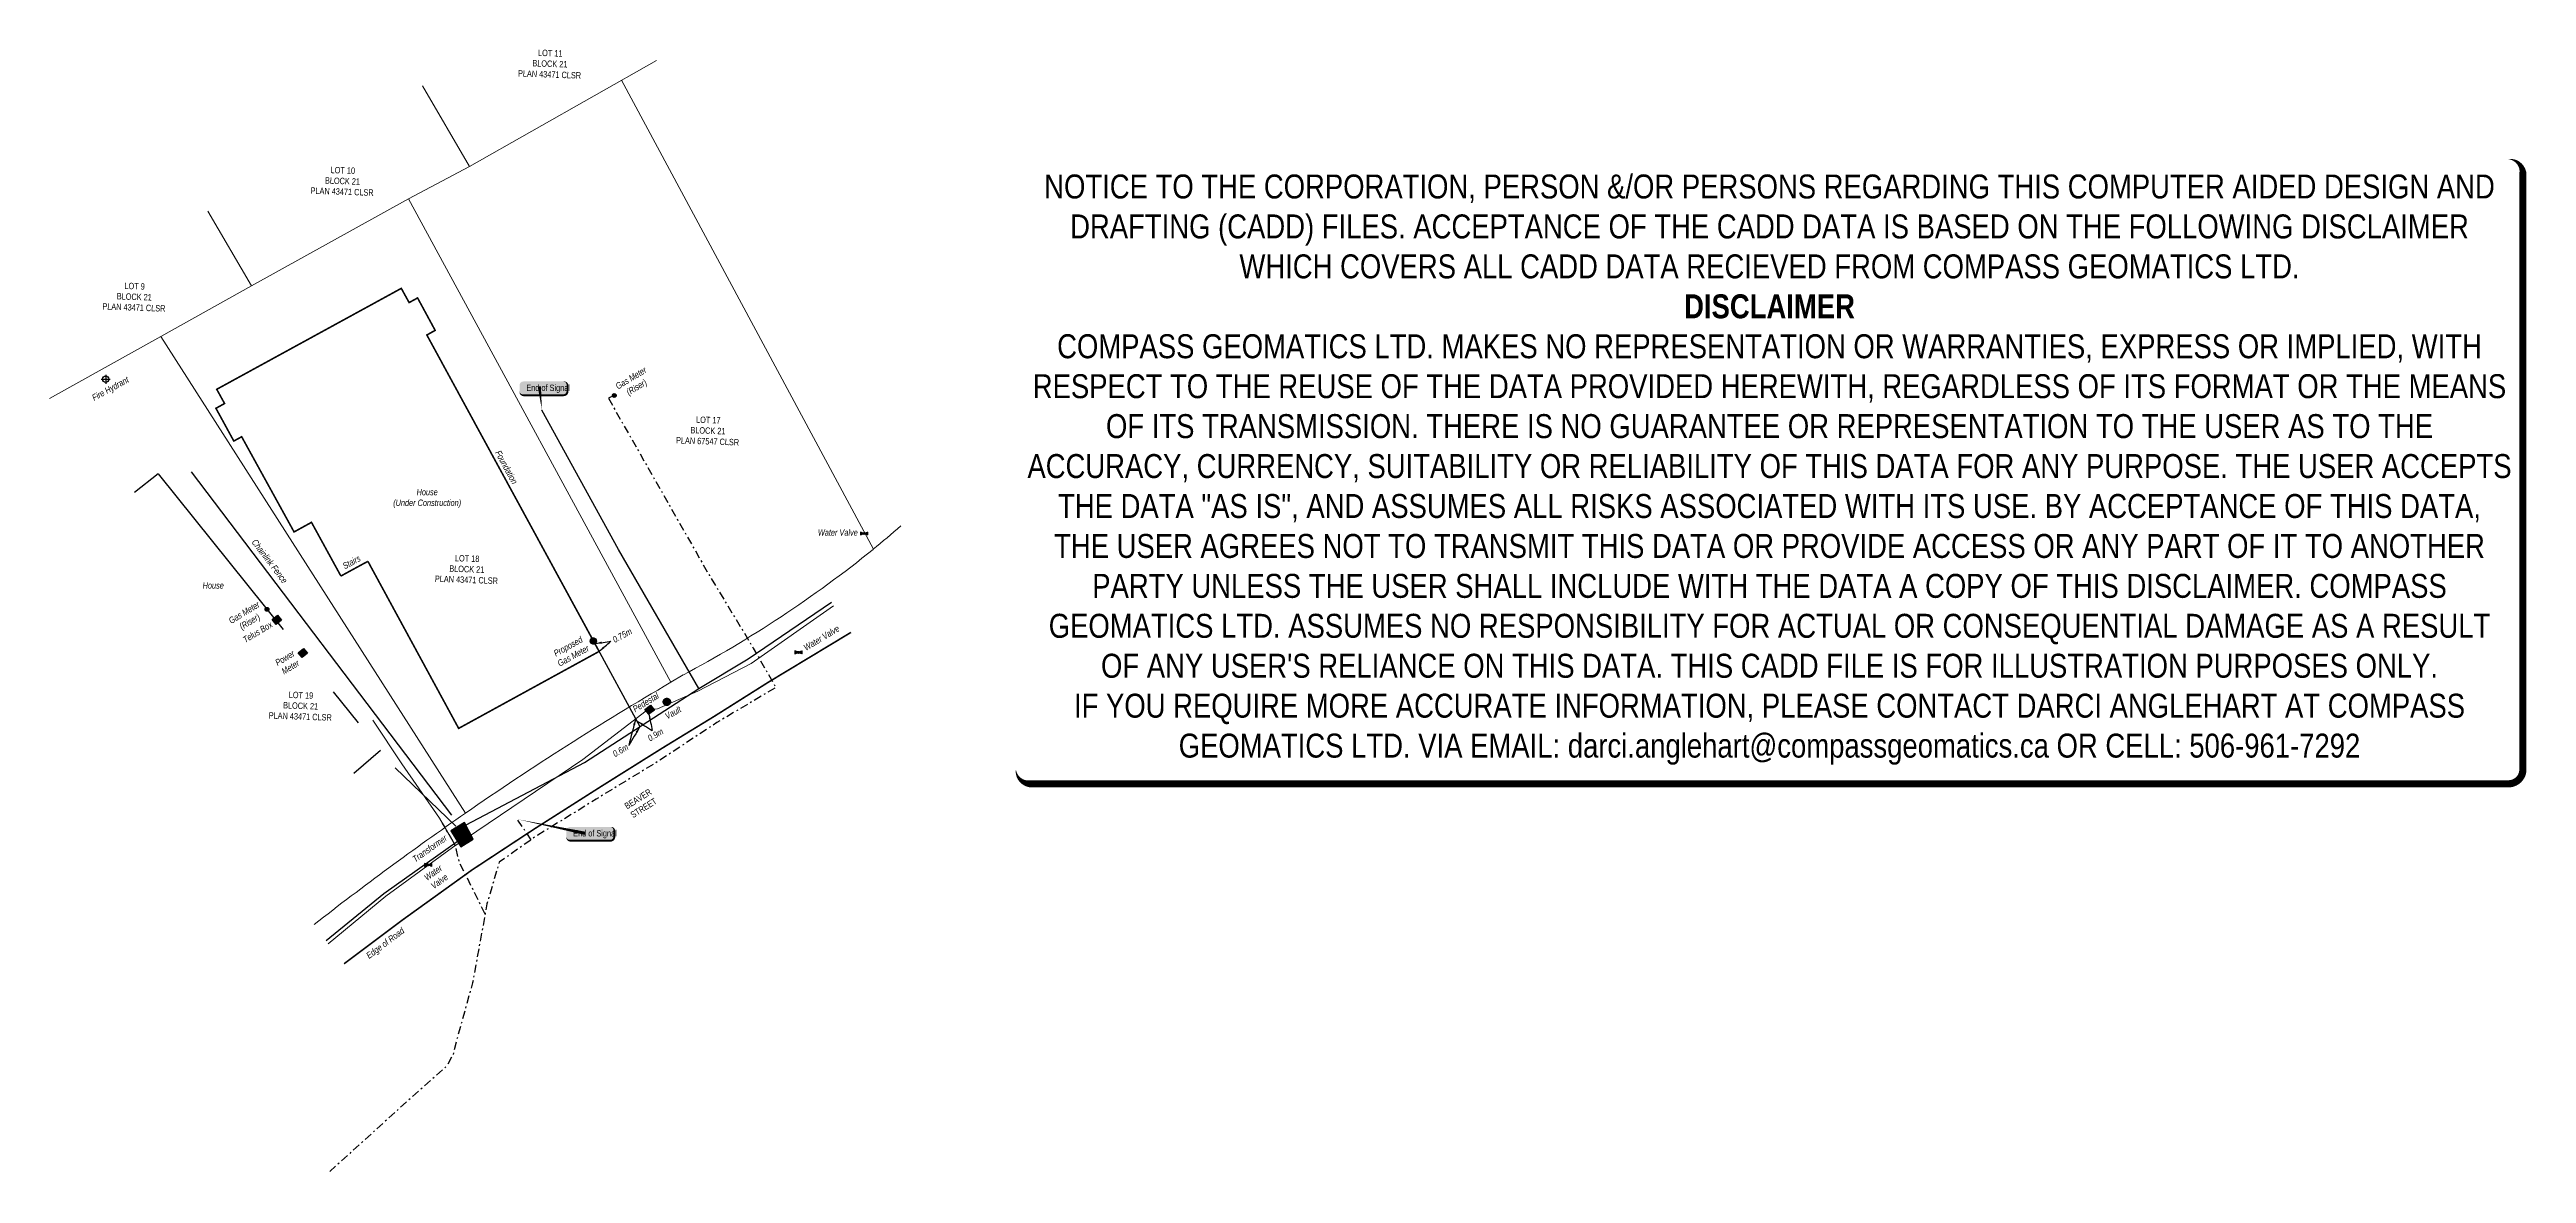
# Model space of a CAD drawing. Extents: x 600161 to 600316, y 5670910 to 5670981.
import ezdxf

# ---------------------------------------------------------------- set-up
doc = ezdxf.new("R2010")
doc.units = 0
doc.header["$LTSCALE"] = 5
for name, pattern in [('CENTERLINEX3', [5, 2.5, -1, 0.5, -1]), ('foc-TIELINE', [1.875, 1.25, -0.625]), ('LANELINE_1000', [0.9, 0.3, -0.6])]:
    doc.linetypes.add(name, pattern=pattern)
doc.layers.get('Defpoints').update_dxf_attribs({"color": 9})
for name, color, linetype in [('AS-FENCE-DASH', 48, 'foc-FENCE-DASH'), ('AS-FIBRE-OPTIC-ATCO PIPELINES', 241, 'foc-FIBREOP'), ('AS-POWER-BURIED-ATCO PIPELINES', 241, 'foc-POWER_BURIED'), ('AS-ROADS', 254, 'Continuous'), ('AS-SYMBOL', 7, 'Continuous'), ('DETAIL-T', 7, 'Continuous'), ('L-MON', 1, 'Continuous'), ('L-TITLEDB-T', 4, 'Continuous'), ('P-PROPOSED', 10, 'Continuous'), ('T-TIE', 201, 'foc-TIELINE')]:
    doc.layers.add(name, color=color, linetype=linetype)
for name, color, linetype, lineweight, true_color in [('AS-IR BOUNDARY', 7, 'CENTERLINEX3', 25, 0x636363), ('AS-STRUCTURE', 7, 'Continuous', 30, 0x595959), ('AS-TELUS-ATCO PIPELINES', 7, 'foc-TEL', 9, 0xff9c38), ('EXISTING PIPE IP', 7, 'CENTERLINEX3', 30, 0x3800e0)]:
    doc.layers.add(name, color=color, linetype=linetype, lineweight=lineweight, true_color=true_color)
doc.layers.add('AS-STRUCTURE-H', color=7, linetype='Continuous', true_color=0xa8a8a8)
doc.layers.add('DISCLAIMER', color=7, linetype='Continuous', plot=False)
doc.layers.add('Land Parcel Boundary - Interior Rectilinear', color=7, linetype='Continuous', lineweight=5)
doc.layers.add('T-TIE-T', color=201, linetype='Continuous', lineweight=18)
doc.styles.add('0.40', font='ARIALN.TTF', dxfattribs={"height": 0.4})
doc.styles.add('80', font='ARIALN.TTF', dxfattribs={"height": 10})
doc.styles.add('80CG', font='ARIALN.TTF', dxfattribs={"height": 10})
doc.styles.add('foc-LtypeFont', font='ARIALN.TTF', dxfattribs={"height": 7.35})
doc.linetypes.add('foc-FENCE-DASH', pattern='A,0.5,-0.5,1,-0.5,1,-0.5,1,-0.5,1,-0.5,["X",foc-LtypeFont,S=0.2,R=0,X=-0.625,Y=-0.75],-0.5', length=7.5)
doc.linetypes.add('foc-FIBREOP', pattern='A,10,-1,["FO",foc-LtypeFont,S=0.2,R=0,X=-0.5,Y=-0.75],-2.75', length=13.75)
doc.linetypes.add('foc-POWER_BURIED', pattern='A,10,-1,["P",foc-LtypeFont,S=0.2,R=0,X=-0.425,Y=-0.75],-2', length=13)
doc.linetypes.add('foc-TEL', pattern='A,2,-1,["T",foc-LtypeFont,S=0.2,R=0,X=-0.425,Y=-0.75],-1.24,8', length=12.24)
doc.dimstyles.new('Compass 200', dxfattribs={"dimscale": 0.2, "dimtxt": 0.36, "dimasz": 2, "dimexe": 0.2, "dimexo": 0.0625, "dimgap": 0.5, "dimtad": 0, "dimtih": 1, "dimtoh": 1, "dimzin": 0, "dimdsep": 46, "dimtxsty": '0.40', "dimcen": 0.1, "dimse1": 1, "dimse2": 1, "dimclrd": 256, "dimclrt": 256, "dimaunit": 1, "dimadec": 4, "dimazin": 0, "dimtfac": 0.06, "dimtofl": 0, "dimtmove": 0, "dimatfit": 0, "dimfxl": 0.2, "dimtolj": 1, "dimtzin": 0, "dimlwd": -1, "dimarcsym": 0})

# ---------------------------------------------------------------- blocks, each defined once
blk = doc.blocks.new('VALVE')
h = blk.add_hatch(color=255)
h.dxf.hatch_style = 1
edge = h.paths.add_edge_path()
edge.add_line((-0.33, 0.24), (-1.2, 0.59))
edge.add_line((-1.2, 0.59), (-1.2, -0.59))
edge.add_line((-1.2, -0.59), (-0.33, -0.24))
edge.add_arc((0, 0), 0.411, 215.87753, 324.12247)
edge.add_line((0.33, -0.24), (1.2, -0.59))
edge.add_line((1.2, -0.59), (1.2, 0.59))
edge.add_line((1.2, 0.59), (0.33, 0.24))
edge.add_arc((0, 0), 0.411, 35.87753, 144.12247)
at = {"color": 48}
for p, q in [((-1.1, 0.44), (-1.1, -0.44)), ((-0.29, 0.12), (-1.1, 0.44)), ((0.29, 0.12), (1.1, 0.44)), ((1.1, 0.44), (1.1, -0.44)), ((-1.1, -0.44), (-0.29, -0.12)), ((1.1, -0.44), (0.29, -0.12))]:
    blk.add_line(p, q, dxfattribs=at)
for radius in [0.311, 0.11]:
    blk.add_circle((0, 0), radius, dxfattribs=at)
blk = doc.blocks.new('plbh')
at = {"layer": 'L-MON'}
h = blk.add_hatch(color=255, dxfattribs=at)
h.dxf.hatch_style = 1
edge = h.paths.add_edge_path()
edge.add_arc((0, 0), 1.16, 0, 360)
h = blk.add_hatch(color=256, dxfattribs=at)
h.dxf.hatch_style = 1
h.paths.add_polyline_path([(-0.96, 0, 1), (0.96, 0, 1)])
h.paths.add_polyline_path([(0.91, 0, -1), (-0.91, 0, -1)], flags=16)
h.paths.add_polyline_path([(0.45, 0, -1), (-0.45, 0, -1)], flags=0)
h = blk.add_hatch(color=256, dxfattribs=at)
h.dxf.hatch_style = 1
h.paths.add_polyline_path([(-0.45, 0, 1), (0.45, 0, 1)])
h.paths.add_polyline_path([(0.4, 0, -1), (-0.4, 0, -1)], flags=16)
at = {"layer": 'L-MON', "color": 240}
for radius in [0.96, 0.91, 0.45, 0.4]:
    blk.add_circle((0, 0), radius, dxfattribs=at)
blk = doc.blocks.new('RISER')
h = blk.add_hatch(color=255)
h.dxf.hatch_style = 1
edge = h.paths.add_edge_path()
edge.add_arc((0, 0), 0.7, 0, 360)
blk.add_hatch(color=13).paths.add_polyline_path([(0.58, -0.15), (-0.58, -0.15, 0.774597)])
at = {"color": 13}
blk.add_line((-0.58, -0.15), (0.58, -0.15), dxfattribs=at)
blk.add_circle((0, 0), 0.6, dxfattribs=at)
blk = doc.blocks.new('*U426')
h = blk.add_hatch(color=50)
edge = h.paths.add_edge_path()
edge.add_line((-31.5, -11.5), (31.5, -11.5))
edge.add_arc((31.5, -5.5), 6, 270, 360)
edge.add_line((37.5, -5.5), (37.5, 4))
edge.add_arc((31.5, 4), 6, 0, 90)
edge.add_line((31.5, 10), (-31.5, 10))
edge.add_arc((-31.5, 4), 6, 90, 180)
edge.add_line((-37.5, 4), (-37.5, -5.5))
edge.add_arc((-31.5, -5.5), 6, 180, 270)
at = {"color": 240, "flags": 128}
blk.add_lwpolyline([(-31.5, -11.5, 3, 3, 0), (31.5, -11.5, 3, 3, 0.414214), (37.5, -5.5, 3, 3, 0), (37.5, 4, 3, 0, 0.414214), (31.5, 10, 0, 0, 0), (-31.5, 10, 0, 0, 0.414214), (-37.5, 4, 0, 0, 0), (-37.5, -5.5, 0, 3, 0.414214)], format="xyseb", close=True, dxfattribs=at)
at = {"color": 240, "style": '80'}
blk.add_attdef('ENTER_TEXT_001', (-26.8, -4.9), '', height=10, dxfattribs=at)
blk = doc.blocks.new('Disclaimer_Legal')
at = {"layer": 'DISCLAIMER', "color": 254, "flags": 128}
blk.add_lwpolyline([(-3613, -1105, 37.5, 37.5, 0), (4096, -1105, 37.5, 37.5, 0.414214), (4171, -1030, 37.5, 37.5, 0), (4171, 2079, 37.5, 0, 0.414214), (4096, 2154, 0, 0, 0), (-3613, 2154, 0, 0, 0.414214), (-3688, 2079, 0, 0, 0), (-3688, -1030, 0, 37.5, 0.414214)], format="xyseb", close=True, dxfattribs=at)
at = {"layer": 'DISCLAIMER', "color": 254, "insert": (242, 534), "char_height": 125, "width": 7717.57, "attachment_point": 5, "style": '80'}
blk.add_mtext('NOTICE TO THE CORPORATION, PERSON &/OR PERSONS REGARDING THIS COMPUTER AIDED DESIGN AND DRAFTING (CADD) FILES. ACCEPTANCE OF THE CADD DATA IS BASED ON THE FOLLOWING DISCLAIMER WHICH COVERS ALL CADD DATA RECIEVED FROM COMPASS GEOMATICS LTD.\\P{\\fArial Narrow|b1|i0|c0|p34;DISCLAIMER}\\PCOMPASS GEOMATICS LTD. MAKES NO REPRESENTATION OR WARRANTIES, EXPRESS OR IMPLIED, WITH RESPECT TO THE REUSE OF THE DATA PROVIDED HEREWITH, REGARDLESS OF ITS FORMAT OR THE MEANS OF ITS TRANSMISSION. THERE IS NO GUARANTEE OR REPRESENTATION TO THE USER AS TO THE ACCURACY, CURRENCY, SUITABILITY OR RELIABILITY OF THIS DATA FOR ANY PURPOSE. THE USER ACCEPTS THE DATA "AS IS", AND ASSUMES ALL RISKS ASSOCIATED WITH ITS USE. BY ACCEPTANCE OF THIS DATA, THE USER AGREES NOT TO TRANSMIT THIS DATA OR PROVIDE ACCESS OR ANY PART OF IT TO ANOTHER PARTY UNLESS THE USER SHALL INCLUDE WITH THE DATA A COPY OF THIS DISCLAIMER. COMPASS GEOMATICS LTD. ASSUMES NO RESPONSIBILITY FOR ACTUAL OR CONSEQUENTIAL DAMAGE AS A RESULT OF ANY USER\'S RELIANCE ON THIS DATA. THIS CADD FILE IS FOR ILLUSTRATION PURPOSES ONLY.\\PIF YOU REQUIRE MORE ACCURATE INFORMATION, PLEASE CONTACT DARCI ANGLEHART AT COMPASS GEOMATICS LTD. VIA EMAIL: darci.anglehart@compassgeomatics.ca OR CELL: 506-961-7292', dxfattribs=at)

msp = doc.modelspace()

# ---------------------------------------------------------------- hatches: boundary and pattern name
at = {"layer": 'AS-STRUCTURE-H'}
h = msp.add_hatch(color=256, dxfattribs=at)
h.dxf.hatch_style = 1
h.paths.add_polyline_path([(600175.14, 5670945.2), (600175.39, 5670944.89), (600175.05, 5670944.63), (600174.8, 5670944.93)])
h = msp.add_hatch(color=256, dxfattribs=at)
h.dxf.hatch_style = 1
h.paths.add_polyline_path([(600176.77, 5670943.13), (600177.02, 5670942.82), (600176.68, 5670942.55), (600176.43, 5670942.86)])
h = msp.add_hatch(color=256, dxfattribs=at)
h.dxf.hatch_style = 1
edge = h.paths.add_edge_path()
edge.add_arc((600199.51, 5670939.78), 0.226, 0, 360)
h = msp.add_hatch(color=256, dxfattribs=at)
h.dxf.hatch_style = 1
h.paths.add_polyline_path([(600185.98, 5670931.71), (600186.61, 5670930.71), (600187.39, 5670931.18), (600186.84, 5670932.22)])

# ---------------------------------------------------------------- linework, layer by layer
at = {"color": 240, "flags": 128}
for points in [[(600191.69, 5670958.04, 0, 0.2, 0), (600191.53, 5670959.53, 0, 0, 0)], [(600190.15, 5670932.43, 0, 0.2, 0), (600194.4, 5670931.55, 0, 0, 0)]]:
    msp.add_lwpolyline(points, format="xyseb", dxfattribs=at)
at = {"layer": 'AS-FENCE-DASH', "ltscale": 0.04, "flags": 128}
msp.add_lwpolyline([(600186.06, 5670932.69), (600169.77, 5670954.19)], dxfattribs=at)
at = {"layer": 'AS-FIBRE-OPTIC-ATCO PIPELINES', "ltscale": 0.04, "flags": 128}
msp.add_lwpolyline([(600178.18, 5670924.83), (600181.79, 5670927.78), (600186.48, 5670931.1)], dxfattribs=at)
at = {"layer": 'AS-IR BOUNDARY', "const_width": 0.1}
msp.add_lwpolyline([(600180.8, 5670948.58), (600186.48, 5670938.12), (600195.27, 5670942.94), (600184.49, 5670962.75), (600185.01, 5670963.04), (600183.91, 5670965.07), (600183.38, 5670964.78), (600182.89, 5670965.67), (600171.34, 5670959.35), (600171.83, 5670958.46), (600171.29, 5670958.16), (600172.41, 5670956.11), (600172.9, 5670956.38), (600176.18, 5670950.42), (600177.27, 5670951.02), (600179.11, 5670947.66)], dxfattribs=at)
at = {"layer": 'AS-IR BOUNDARY'}
for points in [[(600167.67, 5670954.06), (600166.2, 5670952.89)], [(600167.67, 5670954.06), (600181.59, 5670936.73), (600179.93, 5670935.29)]]:
    msp.add_lwpolyline(points, dxfattribs=at)
at = {"layer": 'AS-IR BOUNDARY', "linetype": 'LANELINE_1000', "ltscale": 0.04, "const_width": 0.1}
msp.add_lwpolyline([(600179.11, 5670947.66), (600180.8, 5670948.58)], dxfattribs=at)
at = {"layer": 'AS-IR BOUNDARY', "flags": 128}
for points in [[(600175.14, 5670945.2), (600175.39, 5670944.89), (600175.05, 5670944.63), (600174.8, 5670944.93)], [(600176.77, 5670943.13), (600177.02, 5670942.82), (600176.68, 5670942.55), (600176.43, 5670942.86)]]:
    msp.add_lwpolyline(points, close=True, dxfattribs=at)
at = {"layer": 'AS-IR BOUNDARY'}
msp.add_circle((600199.51, 5670939.78), 0.226, dxfattribs=at)
at = {"layer": 'AS-POWER-BURIED-ATCO PIPELINES', "ltscale": 0.04, "flags": 128}
for points in [[(600201.51, 5670940.62), (600196.49, 5670949.33), (600191.69, 5670958.04)], [(600186.94, 5670932.08), (600194.36, 5670935.99), (600201.51, 5670940.62), (600204.6, 5670942.47), (600209.81, 5670946.03)], [(600186.3, 5670932), (600182.51, 5670935.64)]]:
    msp.add_lwpolyline(points, dxfattribs=at)
at = {"layer": 'AS-ROADS', "const_width": 0.1, "flags": 128}
msp.add_lwpolyline([(600179.31, 5670923.38), (600182.93, 5670926.1), (600187.32, 5670929.26), (600191.21, 5670931.82), (600195.42, 5670934.5), (600199.2, 5670936.87), (600202.47, 5670938.87), (600205.86, 5670941.01), (600211.03, 5670944.13)], dxfattribs=at)
at = {"layer": 'AS-STRUCTURE', "flags": 128}
msp.add_lwpolyline([(600185.98, 5670931.71), (600186.61, 5670930.71), (600187.39, 5670931.18), (600186.84, 5670932.22)], close=True, dxfattribs=at)
at = {"layer": 'AS-TELUS-ATCO PIPELINES', "ltscale": 0.04, "flags": 128}
for points in [[(600198.71, 5670939.33), (600198.93, 5670939.35), (600201.45, 5670940.45), (600204.78, 5670942.18), (600209.94, 5670945.8)], [(600178.31, 5670924.64), (600181.92, 5670927.61), (600186.1, 5670930.67), (600187.62, 5670931.68), (600194.26, 5670936.18), (600198.21, 5670939.22)], [(600181.1, 5670938.64), (600182.93, 5670935.91), (600185.28, 5670932.5), (600186.27, 5670930.8)]]:
    msp.add_lwpolyline(points, dxfattribs=at)
at = {"layer": 'EXISTING PIPE IP', "ltscale": 0.04, "flags": 128}
for points in [[(600195.85, 5670958.79), (600202.17, 5670947.69), (600204.92, 5670943.15), (600206.33, 5670940.68), (600202.63, 5670938.48), (600198.94, 5670936.04), (600195.08, 5670933.68), (600191.43, 5670931.44), (600189.02, 5670929.74), (600188.25, 5670927.14), (600187.35, 5670922.18), (600186.37, 5670918.66), (600186.12, 5670917.67), (600185.75, 5670916.99), (600183.19, 5670914.71), (600178.28, 5670910.25)], [(600196.22, 5670958.96), (600195.85, 5670958.79)], [(600191.02, 5670931.14), (600190.15, 5670932.43)], [(600188.13, 5670926.49), (600187.49, 5670927.8), (600186.53, 5670929.72), (600186.27, 5670930.8), (600185.47, 5670932.18)]]:
    msp.add_lwpolyline(points, dxfattribs=at)
at = {"layer": 'Land Parcel Boundary - Interior Rectilinear'}
for p, q in [((600187.16, 5670973.31), (600198.87, 5670979.94)), ((600184.22, 5670978.34), (600187.16, 5670973.31)), ((600212.45, 5670949.34), (600196.67, 5670978.7)), ((600199.76, 5670941.01), (600183.35, 5670971.28)), ((600173.52, 5670965.82), (600170.78, 5670970.5)), ((600173.52, 5670965.82), (600167.84, 5670962.66)), ((600167.84, 5670962.66), (600160.88, 5670958.77)), ((600186.9, 5670932.81), (600167.84, 5670962.66)), ((600199.76, 5670941.01), (600200.52, 5670941.47))]:
    msp.add_line(p, q, dxfattribs=at)
msp.add_lwpolyline([(600187.16, 5670973.31), (600183.35, 5670971.28), (600173.52, 5670965.82)], dxfattribs=at)
for centre, radius, start, end in [((600164.72, 5671007.5), 75.22, 309.3483, 311.0823), ((600165.2, 5671007.84), 75.19, 298.0134, 308.9012), ((600299.65, 5670770.12), 197.94, 120.3083, 124.7223), ((600300.06, 5670769.21), 198.92, 124.6707, 128.0576)]:
    msp.add_arc(centre, radius, start, end, dxfattribs=at)

# ---------------------------------------------------------------- block references
at = {"layer": 'AS-SYMBOL', "xscale": 0.2, "yscale": 0.2, "zscale": 0.2}
for p in [(600211.85, 5670950.32), (600207.74, 5670942.88)]:
    msp.add_blockref('VALVE', p, dxfattribs=at)
at = {"layer": 'Defpoints', "xscale": 0.012, "yscale": 0.012, "zscale": 0.012}
msp.add_blockref('Disclaimer_Legal', (600265.61, 5670947.91), dxfattribs=at)
at = {"layer": 'DETAIL-T', "xscale": 0.04, "yscale": 0.04, "zscale": 0.04}
for p in [(600191.79, 5670959.44), (600194.72, 5670931.55)]:
    msp.add_blockref('*U426', p, dxfattribs=at).add_auto_attribs({'ENTER_TEXT_001': 'End of Signal'})

# ---------------------------------------------------------------- texts
at = {"layer": 'AS-FENCE-DASH', "ltscale": 0.04, "char_height": 0.4, "attachment_point": 5, "style": '80CG'}
for s, insert, rotation in [('\\A1;{\\fArial Narrow|b0|i1|c0|p34;Chainlink Fence}', (600174.65, 5670948.58), 307.1621), ('\\A1;{\\fArial Narrow|b0|i1|c0|p34;Water Valve}', (600209.19, 5670943.78), 31.0955), ('\\A1;{\\fArial Narrow|b0|i1|c0|p34;Edge of Road}', (600181.92, 5670924.63), 36.8775)]:
    msp.add_mtext(s, dxfattribs=dict(at, insert=insert, rotation=rotation))
at = {"layer": 'AS-FENCE-DASH', "ltscale": 0.04, "insert": (600210.21, 5670950.38), "char_height": 0.4, "attachment_point": 5, "style": '80CG'}
msp.add_mtext('\\A1;{\\fArial Narrow|b0|i1|c0|p34;Water Valve}', dxfattribs=at)
at = {"layer": 'AS-STRUCTURE', "char_height": 0.4, "attachment_point": 5, "style": '80CG'}
for s, insert, rotation in [('\\A1;{\\fArial Narrow|b0|i1|c0|p34;Foundation}', (600189.47, 5670954.47), 298.536), ('\\A1;{\\fArial Narrow|b0|i1|c0|p34;Stairs}', (600179.78, 5670948.53), 28.6224)]:
    msp.add_mtext(s, dxfattribs=dict(at, insert=insert, rotation=rotation))
for s, insert in [('\\A1;{\\fArial Narrow|b0|i1|c0|p34;House\\P(Under Construction)}', (600184.51, 5670952.52)), ('\\A1;{\\fArial Narrow|b0|i1|c0|p34;House}', (600171.12, 5670947.07))]:
    msp.add_mtext(s, dxfattribs=dict(at, insert=insert))
at = {"layer": 'L-TITLEDB-T', "ltscale": 0.1, "char_height": 0.4, "attachment_point": 5, "style": '80CG'}
for s, insert, rotation in [('\\A1;LOT 11\\PBLOCK 21\\PPLAN 43471 CLSR', (600192.19, 5670979.73), 358.0335), ('\\A1;LOT 10\\PBLOCK 21\\PPLAN 43471 CLSR', (600179.21, 5670972.39), 358.0335), ('\\A1;LOT 9\\PBLOCK 21\\PPLAN 43471 CLSR', (600166.18, 5670965.14), 358.0335), ('\\A1;LOT 17\\PBLOCK 21\\PPLAN 67547 CLSR', (600202.08, 5670956.76), 358.0335), ('\\A1;LOT 18\\PBLOCK 21\\PPLAN 43471 CLSR', (600186.99, 5670948.09), 358.0335), ('\\A1;LOT 19\\PBLOCK 21\\PPLAN 43471 CLSR', (600176.59, 5670939.53), 358.0335), ('\\A1;BEAVER \\PSTREET', (600197.88, 5670933.42), 32.0977)]:
    msp.add_mtext(s, dxfattribs=dict(at, insert=insert, rotation=rotation))

# ---------------------------------------------------------------- leaders
at = {"layer": 'T-TIE-T', "path_type": 1}
for points in [[(600195.04, 5670943.43), (600196.01, 5670943.58)], [(600195.27, 5670942.94), (600196.01, 5670943.58)], [(600197.82, 5670938.23), (600197.12, 5670937.04)]]:
    msp.add_leader(points, dimstyle='Compass 200', override={"dimgap": 0.5, "dimtad": 0}, dxfattribs=at)

# ---------------------------------------------------------------- next in the draw order: texts
at = {"layer": 'AS-IR BOUNDARY', "char_height": 0.4, "attachment_point": 5, "style": '80CG', "bg_fill": 3, "box_fill_scale": 1, "bg_fill_color": 256, "bg_fill_transparency": 0}
for s, insert, rotation in [('\\A1;{\\fArial Narrow|b0|i1|c0|p34;Gas Meter\\P(Riser)}', (600197.47, 5670959.72), 31.1683), ('\\A1;{\\fArial Narrow|b0|i1|c0|p34;Power\\PMeter}', (600175.78, 5670942.24), 31.1683), ('\\A1;{\\fArial Narrow|b0|i1|c0|p34;Vault}', (600199.9, 5670939.1), 28.7013), ('\\A1;{\\fArial Narrow|b0|i1|c0|p34;Transformer}', (600184.67, 5670930.6), 35.3615)]:
    msp.add_mtext(s, dxfattribs=dict(at, insert=insert, rotation=rotation))
at = {"layer": 'T-TIE', "color": 10, "ltscale": 0.2, "char_height": 0.4, "attachment_point": 5, "rotation": 28.7013, "style": '80CG', "bg_fill": 3, "box_fill_scale": 1, "bg_fill_color": 256, "bg_fill_transparency": 0}
for s, insert in [('\\A1;{\\fArial Narrow|b0|i1|c0|p34;Fire Hydrant}', (600164.71, 5670959.34)), ('\\A1;{\\fArial Narrow|b0|i1|c0|p34;Proposed\\PGas Meter}', (600193.49, 5670942.96))]:
    msp.add_mtext(s, dxfattribs=dict(at, insert=insert))
at = {"layer": 'T-TIE', "ltscale": 0.2, "insert": (600196.72, 5670943.94), "char_height": 0.4, "attachment_point": 5, "rotation": 28.4526, "style": '80CG', "bg_fill": 3, "box_fill_scale": 1, "bg_fill_color": 256, "bg_fill_transparency": 0}
msp.add_mtext('\\A1;{\\fArial Narrow|b0|i1|c0|p34;0.75m}', dxfattribs=at)

# ---------------------------------------------------------------- next in the draw order: hatches: boundary and pattern name
at = {"layer": 'AS-STRUCTURE-H'}
h = msp.add_hatch(color=256, dxfattribs=at)
h.dxf.hatch_style = 1
h.paths.add_polyline_path([(600198.48, 5670939.58), (600198.73, 5670939.26), (600198.39, 5670939), (600198.14, 5670939.31)])

# ---------------------------------------------------------------- next in the draw order: linework, layer by layer
at = {"color": 240}
for p, q in [((600164.39, 5670960.26), (600164.39, 5670959.7)), ((600164.11, 5670959.98), (600164.67, 5670959.98))]:
    msp.add_line(p, q, dxfattribs=at)
msp.add_circle((600164.39, 5670959.98), 0.2, dxfattribs=at)
at = {"layer": 'AS-IR BOUNDARY', "flags": 128}
msp.add_lwpolyline([(600198.48, 5670939.58), (600198.73, 5670939.26), (600198.39, 5670939), (600198.14, 5670939.31)], close=True, dxfattribs=at)

# ---------------------------------------------------------------- next in the draw order: block references
at = {"layer": 'AS-SYMBOL', "xscale": 0.2, "yscale": 0.2, "zscale": 0.2}
for name, p in [('RISER', (600196.22, 5670958.96)), ('VALVE', (600184.57, 5670929.57))]:
    msp.add_blockref(name, p, dxfattribs=at)
at = {"layer": 'L-MON', "xscale": 0.2, "yscale": 0.2, "zscale": 0.2}
msp.add_blockref('plbh', (600194.91, 5670943.59), dxfattribs=at)

# ---------------------------------------------------------------- next in the draw order: texts
at = {"layer": 'AS-FENCE-DASH', "ltscale": 0.04, "insert": (600185.08, 5670928.81), "char_height": 0.4, "attachment_point": 5, "rotation": 35.7752, "style": '80CG'}
msp.add_mtext('\\A1;{\\fArial Narrow|b0|i1|c0|p34;Water \\PValve}', dxfattribs=at)
at = {"layer": 'AS-IR BOUNDARY', "insert": (600173.9, 5670944.15), "char_height": 0.4, "attachment_point": 5, "rotation": 31.1683, "style": '80CG', "bg_fill": 3, "box_fill_scale": 1, "bg_fill_color": 256, "bg_fill_transparency": 0}
msp.add_mtext('\\A1;{\\fArial Narrow|b0|i1|c0|p34;Telus Box}', dxfattribs=at)

# ---------------------------------------------------------------- next in the draw order: texts
at = {"layer": 'AS-IR BOUNDARY', "char_height": 0.4, "attachment_point": 5, "rotation": 31.1683, "style": '80CG', "bg_fill": 3, "box_fill_scale": 1, "bg_fill_color": 256, "bg_fill_transparency": 0}
for s, insert in [('\\A1;{\\fArial Narrow|b0|i1|c0|p34;Gas Meter\\P(Riser)}', (600173.26, 5670945.04)), ('\\A1;{\\fArial Narrow|b0|i1|c0|p34;Pedestal}', (600198.19, 5670939.75))]:
    msp.add_mtext(s, dxfattribs=dict(at, insert=insert))

# ---------------------------------------------------------------- next in the draw order: block references
at = {"layer": 'AS-SYMBOL', "xscale": 0.2, "yscale": 0.2, "zscale": 0.2}
msp.add_blockref('RISER', (600174.49, 5670945.57), dxfattribs=at)

# ---------------------------------------------------------------- next in the draw order: leaders
at = {"layer": 'T-TIE-T', "path_type": 1}
for points in [[(600197.56, 5670938.72), (600197.12, 5670937.04)], [(600197.63, 5670938.59), (600198.6, 5670937.98)], [(600198.39, 5670939), (600198.6, 5670937.98)]]:
    msp.add_leader(points, dimstyle='Compass 200', override={"dimgap": 0.5, "dimtad": 0}, dxfattribs=at)

# ---------------------------------------------------------------- next in the draw order: texts
at = {"layer": 'T-TIE', "ltscale": 0.2, "char_height": 0.4, "attachment_point": 5, "rotation": 30.5158, "style": '80CG', "bg_fill": 3, "box_fill_scale": 1, "bg_fill_color": 256, "bg_fill_transparency": 0}
for s, insert in [('\\A1;{\\fArial Narrow|b0|i1|c0|p34;0.6m}', (600196.61, 5670936.74)), ('\\A1;{\\fArial Narrow|b0|i1|c0|p34;0.9m}', (600198.8, 5670937.72))]:
    msp.add_mtext(s, dxfattribs=dict(at, insert=insert))

# ---------------------------------------------------------------- next in the draw order: linework, layer by layer
at = {"layer": 'P-PROPOSED', "flags": 128}
msp.add_lwpolyline([(600194.91, 5670943.59), (600197.82, 5670938.23)], dxfattribs=at)

doc.saveas('drawing.dxf')
